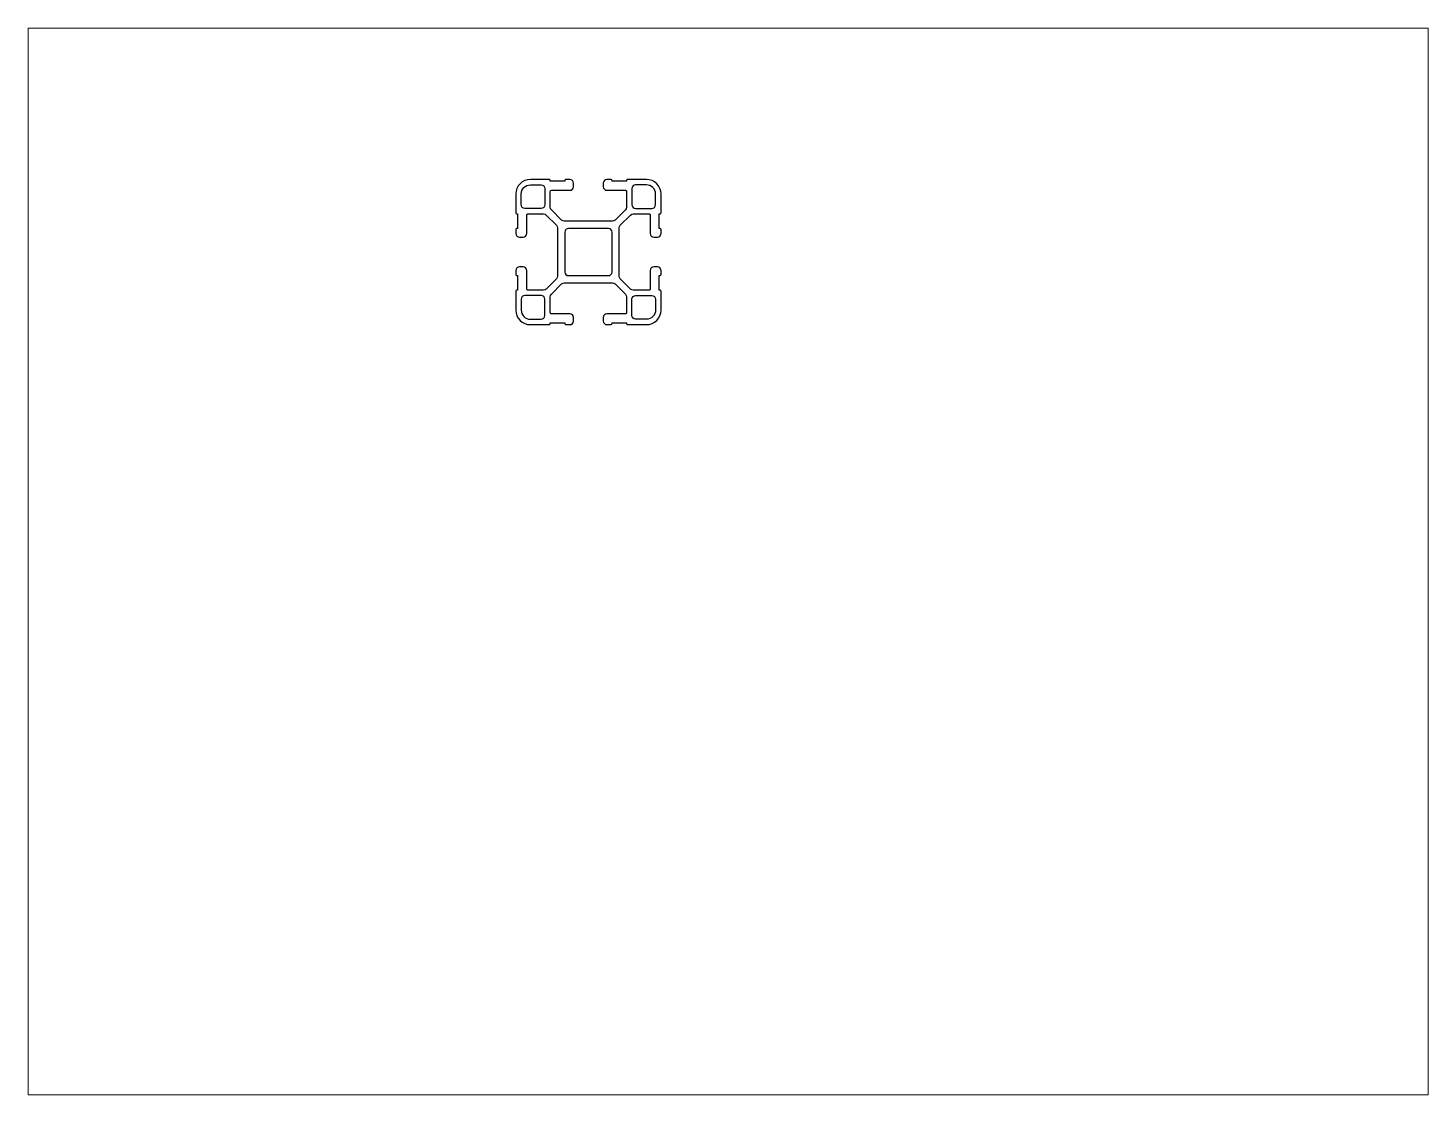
# Paper-space layout 'Layout1' of a CAD drawing. Extents: x 27 to 240, y 20 to 183.
# The model-space entities are those that its viewports show. They can reach past a viewport. Long polylines and large blocks are cut down to what shows.
import ezdxf

# ---------------------------------------------------------------- set-up
doc = ezdxf.new("R2010")
doc.units = 0
doc.header["$LTSCALE"] = 15
doc.layers.get('0').update_dxf_attribs({"linetype": 'CONTINUOUS'})

msp = doc.modelspace()

# ---------------------------------------------------------------- linework, layer by layer
at = {"color": 0, "linetype": 'CONTINUOUS', "ltscale": 0.05}
for points in [[(157.15, 235.54, 0.414214), (156.15, 234.54), (156.15, 233.54, 0.414214), (157.15, 232.54), (162.25, 232.54, -0.414214), (162.55, 232.24), (162.55, 227.86, -0.198912), (162.26, 227.16), (159.43, 224.33, -0.198912), (158.72, 224.04), (145.38, 224.04, -0.198912), (144.67, 224.33), (141.84, 227.16, -0.198912), (141.55, 227.86), (141.55, 232.24, -0.414214), (141.85, 232.54), (146.95, 232.54, 0.414214), (147.95, 233.54), (147.95, 234.54, 0.414214), (146.95, 235.54), (145.85, 235.54, 0.414214), (145.55, 235.24), (145.55, 235.04), (141.55, 235.04), (141.55, 235.24, 0.414214), (141.25, 235.54), (136.05, 235.54, 0.414214), (132.05, 231.54), (132.05, 226.34, 0.414214), (132.35, 226.04), (132.55, 226.04), (132.55, 222.04), (132.35, 222.04, 0.414214), (132.05, 221.74), (132.05, 220.64, 0.414214), (133.05, 219.64), (134.05, 219.64, 0.414214), (135.05, 220.64), (135.05, 225.74, -0.414214), (135.35, 226.04), (139.72, 226.04, -0.198912), (140.43, 225.74), (143.26, 222.91, -0.198912), (143.55, 222.21), (143.55, 208.86, -0.198912), (143.26, 208.16), (140.43, 205.33, -0.198912), (139.72, 205.04), (135.35, 205.04, -0.414214), (135.05, 205.34), (135.05, 210.44, 0.414214), (134.05, 211.44), (133.05, 211.44, 0.414214), (132.05, 210.44), (132.05, 209.34, 0.414214), (132.35, 209.04), (132.55, 209.04), (132.55, 205.04), (132.35, 205.04, 0.414214), (132.05, 204.74), (132.05, 199.54, 0.414214), (136.05, 195.54), (141.25, 195.54, 0.414214), (141.55, 195.84), (141.55, 196.04), (145.55, 196.04), (145.55, 195.84, 0.414214), (145.85, 195.54), (146.95, 195.54, 0.414214), (147.95, 196.54), (147.95, 197.54, 0.414214), (146.95, 198.54), (141.85, 198.54, -0.414214), (141.55, 198.84), (141.55, 203.21, -0.198912), (141.84, 203.91), (144.67, 206.74, -0.198912), (145.38, 207.04), (158.72, 207.04, -0.198912), (159.43, 206.74), (162.26, 203.91, -0.198912), (162.55, 203.21), (162.55, 198.84, -0.414214), (162.25, 198.54), (157.15, 198.54, 0.414214), (156.15, 197.54), (156.15, 196.54, 0.414214), (157.15, 195.54), (158.25, 195.54, 0.414214), (158.55, 195.84), (158.55, 196.04), (162.55, 196.04), (162.55, 195.84, 0.414214), (162.85, 195.54), (168.05, 195.54, 0.414214), (172.05, 199.54), (172.05, 204.74, 0.414214), (171.75, 205.04), (171.55, 205.04), (171.55, 209.04), (171.75, 209.04, 0.414214), (172.05, 209.34), (172.05, 210.44, 0.414214), (171.05, 211.44), (170.05, 211.44, 0.414214), (169.05, 210.44), (169.05, 205.34, -0.414214), (168.75, 205.04), (164.38, 205.04, -0.198912), (163.67, 205.33), (160.84, 208.16, -0.198912), (160.55, 208.86), (160.55, 222.21, -0.198912), (160.84, 222.91), (163.67, 225.74, -0.198912), (164.38, 226.04), (168.75, 226.04, -0.414214), (169.05, 225.74), (169.05, 220.64, 0.414214), (170.05, 219.64), (171.05, 219.64, 0.414214), (172.05, 220.64), (172.05, 221.74, 0.414214), (171.75, 222.04), (171.55, 222.04), (171.55, 226.04), (171.75, 226.04, 0.414214), (172.05, 226.34), (172.05, 231.54, 0.414214), (168.05, 235.54), (162.85, 235.54, 0.414214), (162.55, 235.24), (162.55, 235.04), (158.55, 235.04), (158.55, 235.24, 0.414214), (158.25, 235.54)], [(139.05, 234.04, -0.414214), (140.05, 233.04), (140.05, 228.54, -0.414214), (139.05, 227.54), (134.55, 227.54, -0.414214), (133.55, 228.54), (133.55, 231.54, -0.414214), (136.05, 234.04)], [(170.55, 231.54, 0.414214), (168.05, 234.04), (165.05, 234.04, 0.414214), (164.05, 233.04), (164.05, 228.54, 0.414214), (165.05, 227.54), (169.55, 227.54, 0.414214), (170.55, 228.54)], [(146.55, 222.04, 0.414214), (145.55, 221.04), (145.55, 210.04, 0.414214), (146.55, 209.04), (157.55, 209.04, 0.414214), (158.55, 210.04), (158.55, 221.04, 0.414214), (157.55, 222.04)], [(139.05, 197.04, 0.414214), (140.05, 198.04), (140.05, 202.54, 0.414214), (139.05, 203.54), (134.55, 203.54, 0.414214), (133.55, 202.54), (133.55, 199.54, 0.414214), (136.05, 197.04)], [(165.05, 197.04, -0.414214), (164.05, 198.04), (164.05, 202.54, -0.414214), (165.05, 203.54), (169.55, 203.54, -0.414214), (170.55, 202.54), (170.55, 199.54, -0.414214), (168.05, 197.04)]]:
    msp.add_lwpolyline(points, format="xyb", close=True, dxfattribs=at)

psp = doc.layouts.get("Layout1")

# ---------------------------------------------------------------- viewports
at = {"layer": '0', "color": 0, "linetype": 'BYBLOCK', "ltscale": 0.05}
psp.add_viewport(center=(133.35, 101.6), size=(213.36, 162.56), view_center_point=(190.51, 130.3), view_height=293.8955, dxfattribs=at)

doc.saveas('drawing.dxf')
